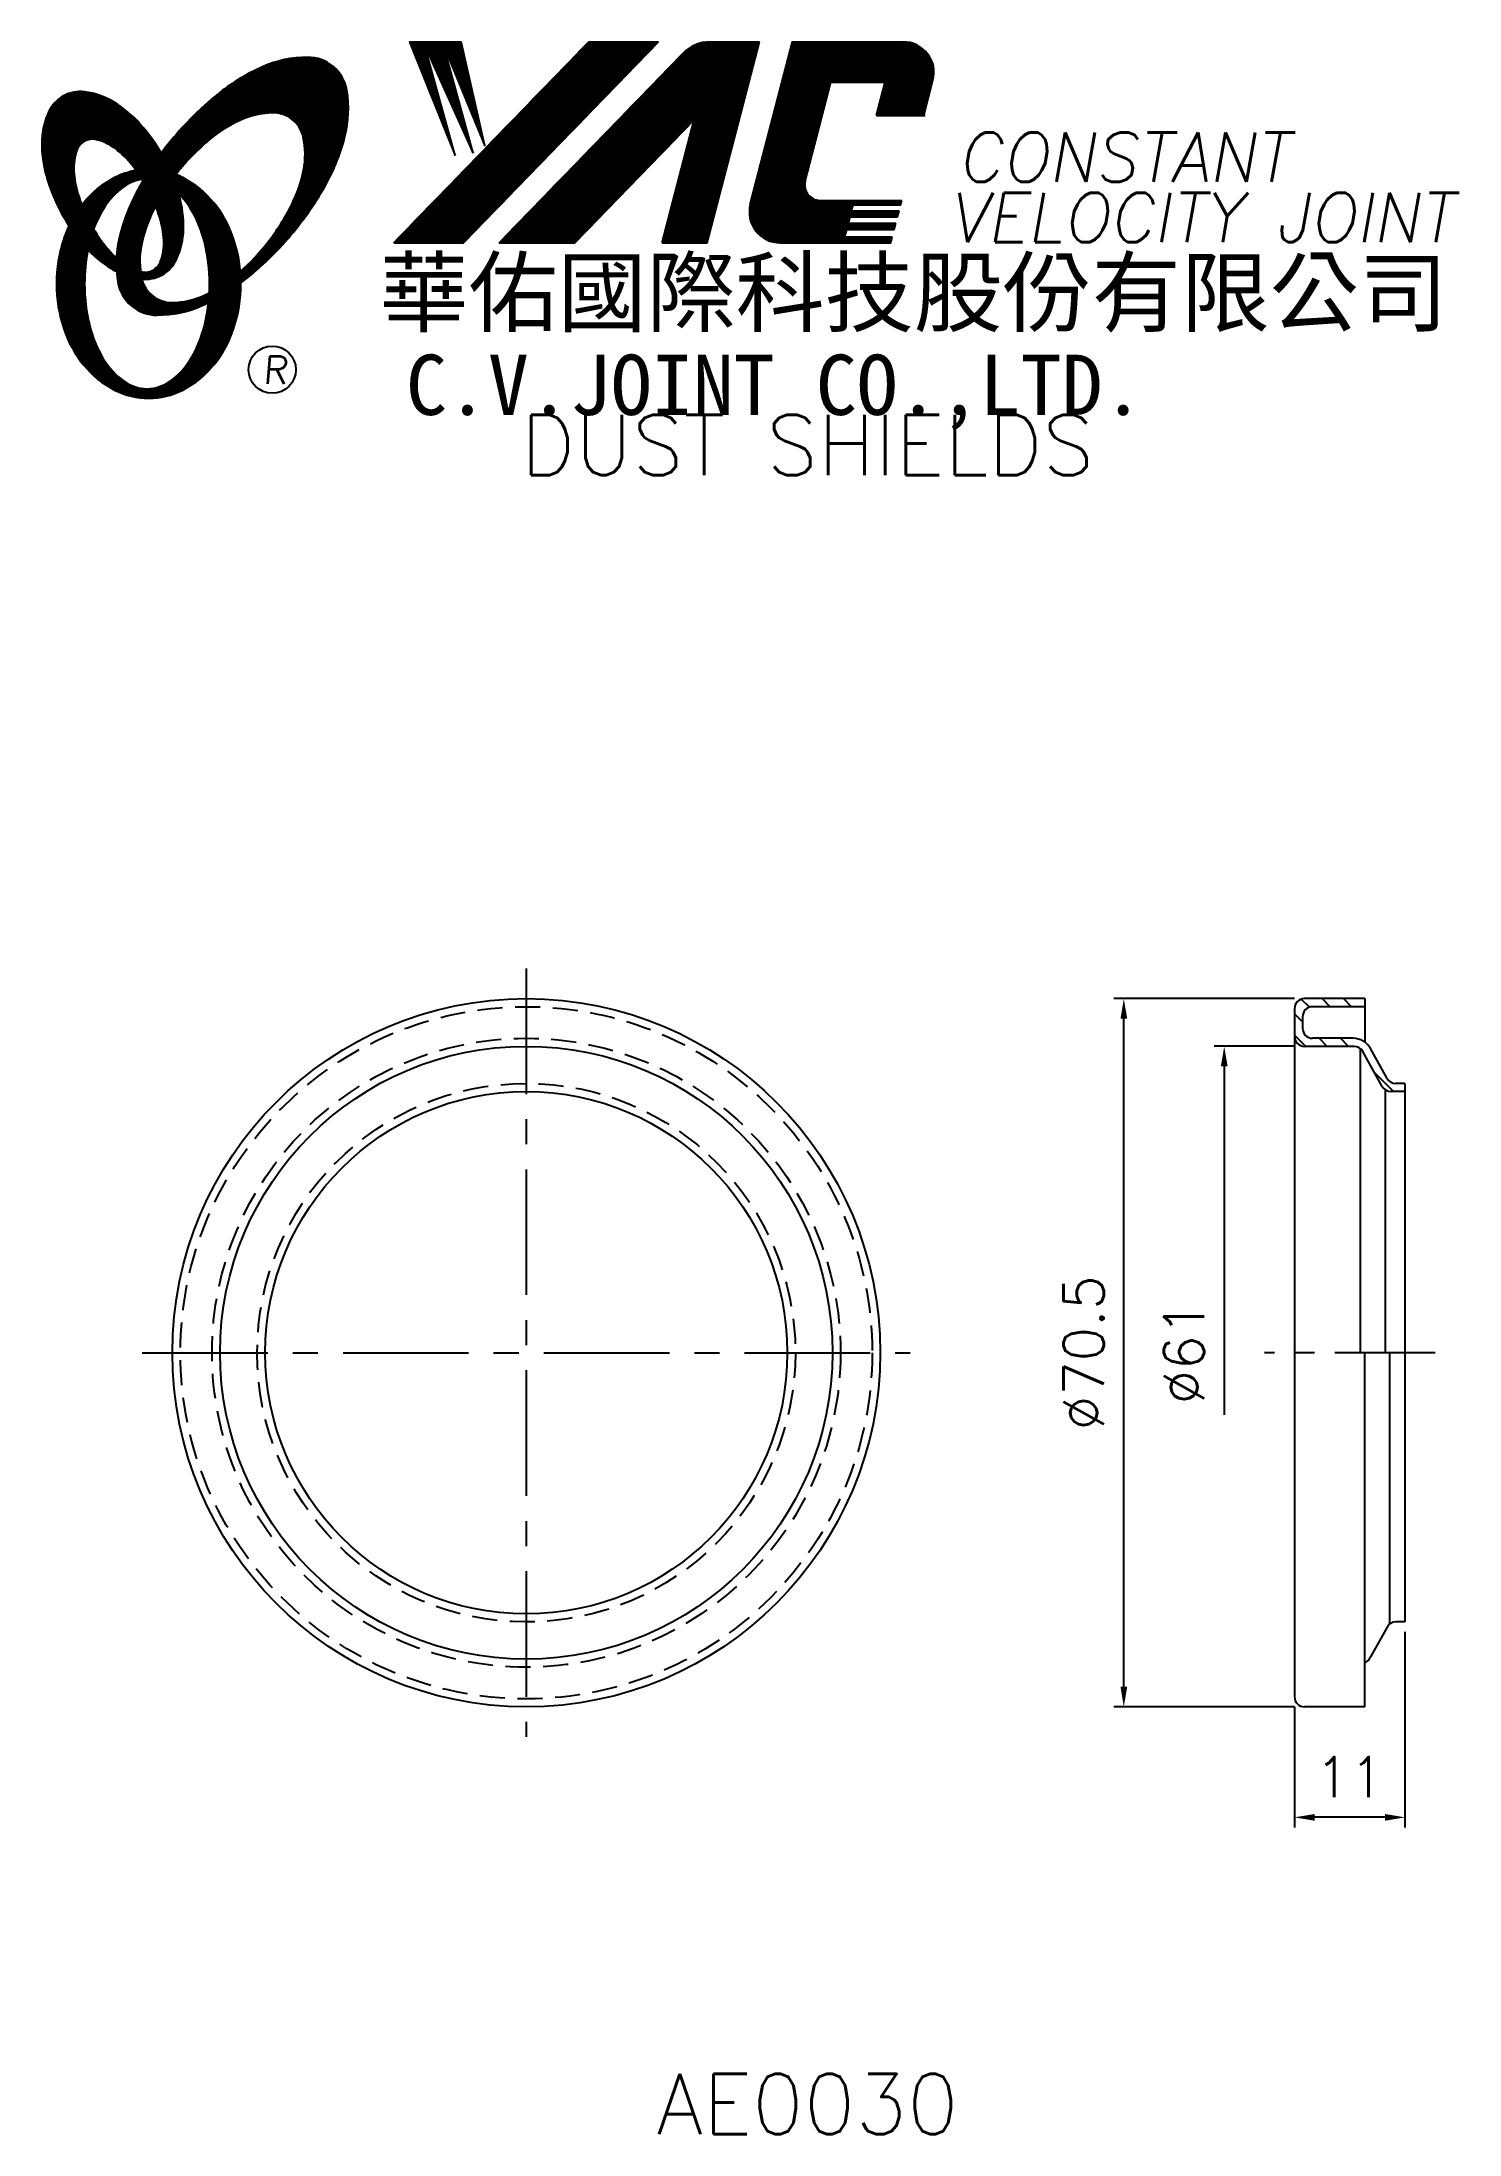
# Model space of a CAD drawing. Extents: x 575 to 716, y 310 to 518.
import ezdxf
from ezdxf.enums import TextEntityAlignment as Align

# ---------------------------------------------------------------- set-up
doc = ezdxf.new("R2010")
doc.units = 0
doc.header["$LTSCALE"] = 10
doc.header["$MEASUREMENT"] = 0
doc.linetypes.add('CENTER', pattern=[2, 1.25, -0.25, 0.25, -0.25])
doc.linetypes.add('HIDDEN', pattern=[0.375, 0.25, -0.125])
doc.layers.get('0').update_dxf_attribs({"linetype": 'CONTINUOUS'})
doc.layers.get('DEFPOINTS').update_dxf_attribs({"linetype": 'CONTINUOUS'})
doc.layers.add('4', color=7, linetype='CONTINUOUS')
doc.styles.add('CHINA', font='KAIU.TTF')
doc.styles.add('ITALICC', font='simplex.shx')
doc.dimstyles.new('STANDARD$0', dxfattribs={"dimtxt": 4, "dimasz": 2, "dimexe": 1, "dimexo": 1, "dimgap": 2, "dimtad": 1, "dimdec": 4, "dimzin": 10, "dimtxsty": 'ITALICC', "dimcen": 2, "dimclrd": 5, "dimclre": 5, "dimclrt": 18, "dimaunit": 1, "dimazin": 3, "dimtp": 0.1, "dimtfac": 0.7, "dimtdec": 4, "dimtmove": 0, "dimatfit": 3, "dimtolj": 1, "dimtzin": 10})
pattern_1 = [(45, (644.102385, 274.465886), (-0.00727476112, 0.00727476112), [])]
pattern_2 = [(45, (475.51184, 310.770295), (-0.00883883476, 0.00883883476), [])]

# ---------------------------------------------------------------- blocks, each defined once
blk = doc.blocks.new('*D4')
at = {"color": 5, "linetype": 'BYBLOCK'}
for p, q in [((699.31, 418.21), (691.31, 418.21)), ((692.31, 416.21), (692.31, 381.52))]:
    blk.add_line(p, q, dxfattribs=at)
blk.add_solid([(691.98, 416.21), (692.65, 416.21), (692.31, 418.21)], dxfattribs=at)
at = {"layer": 'DEFPOINTS', "color": 0, "linetype": 'BYBLOCK'}
for p in [(692.31, 418.21), (700.31, 418.21), (699.31, 357.21)]:
    blk.add_point(p, dxfattribs=at)
at = {"color": 18, "linetype": 'BYBLOCK', "insert": (688.31, 387.71), "char_height": 4, "attachment_point": 5, "rotation": 90, "style": 'ITALICC'}
blk.add_mtext('\\A1;∅61', dxfattribs=at)
blk = doc.blocks.new('*D5')
at = {"color": 5, "linetype": 'BYBLOCK'}
for p, q in [((699.31, 422.96), (681.31, 422.96)), ((682.31, 354.46), (682.31, 420.96)), ((699.31, 352.46), (681.31, 352.46))]:
    blk.add_line(p, q, dxfattribs=at)
for points in [[(681.98, 420.96), (682.65, 420.96), (682.31, 422.96)], [(681.98, 354.46), (682.65, 354.46), (682.31, 352.46)]]:
    blk.add_solid(points, dxfattribs=at)
at = {"layer": 'DEFPOINTS', "color": 0, "linetype": 'BYBLOCK'}
for p in [(682.31, 422.96), (700.31, 422.96), (700.31, 352.46)]:
    blk.add_point(p, dxfattribs=at)
at = {"color": 18, "linetype": 'BYBLOCK', "insert": (678.31, 387.71), "char_height": 4, "attachment_point": 5, "rotation": 90, "style": 'ITALICC'}
blk.add_mtext('\\A1;∅70.5', dxfattribs=at)
blk = doc.blocks.new('*D6')
at = {"color": 5, "linetype": 'BYBLOCK'}
for p, q in [((710.31, 359.91), (710.31, 340.46)), ((699.31, 352.46), (699.31, 340.46)), ((708.31, 341.46), (701.31, 341.46))]:
    blk.add_line(p, q, dxfattribs=at)
for points in [[(701.31, 341.79), (701.31, 341.12), (699.31, 341.46)], [(708.31, 341.79), (708.31, 341.12), (710.31, 341.46)]]:
    blk.add_solid(points, dxfattribs=at)
at = {"layer": 'DEFPOINTS', "color": 0, "linetype": 'BYBLOCK'}
for p in [(710.31, 360.91), (699.31, 353.46), (699.31, 341.46)]:
    blk.add_point(p, dxfattribs=at)
at = {"color": 18, "linetype": 'BYBLOCK', "insert": (704.81, 345.46), "char_height": 4, "attachment_point": 5, "style": 'ITALICC'}
blk.add_mtext('\\A1;11', dxfattribs=at)

msp = doc.modelspace()

# ---------------------------------------------------------------- hatches: boundary and pattern name
at = {"layer": '4', "linetype": 'CONTINUOUS'}
h = msp.add_hatch(dxfattribs=at)
h.set_pattern_fill('ANSI31', color=5, scale=0.082305, style=0)
h.set_pattern_definition([(45, (475.51184, 310.770295), (-0.00727476112, 0.00727476112), [])])
h.paths.add_polyline_path([(597.54731, 511.1388, -0.172879177), (599.48878, 510.48023, -0.172879177), (600.57608, 508.74218, -0.104527385), (600.60385, 505.41399, -0.065680101), (599.43432, 502.01204, -0.051823203), (596.99391, 498.16964, -0.044272532), (594.31894, 495.34331, -0.020203161), (594.37252, 494.20539, 0.006517006), (594.77707, 494.51747, 0.049863361), (599.33049, 498.93053, 0.049863361), (602.92013, 504.1577, 0.063682799), (604.74118, 508.78504, 0.103597411), (604.93047, 513.36901, 0.177892575), (603.58187, 515.73929, 0.177892575), (601.01948, 516.67262, 0.103597411), (596.53168, 515.71957, 0.063682799), (592.27393, 513.1505, 0.049863361), (587.72051, 508.73744, 0.016070017), (586.44981, 507.13112, -0.007061632), (586.69709, 506.69409, -0.031648676), (587.64968, 504.65752, -0.008069351), (588.08159, 505.22183, -0.051823203), (591.25996, 508.48028, -0.065680101), (594.30189, 510.40064, -0.104527385)])
h.paths.add_polyline_path([(584.47164, 497.97748, -0.065680101), (585.64117, 501.37944, -0.006063428), (585.88511, 501.85445, 0.027613469), (585.15828, 503.44252, 0.017011252), (584.62486, 504.3775, 0.007829282), (584.13087, 503.51027, 0.063682799), (582.30983, 498.88293, 0.103597411), (582.12053, 494.29895, 0.177892575), (583.46914, 491.92868, 0.177892575), (586.03153, 490.99535, 0.103597411), (590.51933, 491.9484, 0.008811776), (591.14629, 492.23847, 0.013922709), (591.22362, 493.20828, -0.009086703), (590.7736, 492.99084, -0.104527385), (587.52819, 492.25267, -0.172879177), (585.58671, 492.91124, -0.172879177), (584.49942, 494.64929, -0.104527385)])
h = msp.add_hatch(dxfattribs=at)
h.set_pattern_fill('ANSI31', color=5, scale=0.1, style=0)
h.set_pattern_definition(pattern_2)
h.paths.add_polyline_path([(635.97054, 518.20128), (629.01324, 518.20128), (609.59663, 498.19752), (616.55394, 498.19752)])
h.paths.add_polyline_path([(639.51744, 510.43571), (636.33706, 498.19752), (640.81805, 498.19752), (646.01648, 518.20128), (641.11976, 518.20128, 0.202785967), (638.38568, 517.04486), (620.09155, 498.19752), (627.63846, 498.19752)])
h.paths.add_polyline_path([(653.14454, 514.20286), (658.53826, 514.20286), (657.66924, 510.85885), (662.38606, 510.85885), (663.30278, 514.38641, 0.490800957), (660.35258, 518.20128), (649.31827, 518.20128), (645.11121, 502.01239, 0.490800957), (648.06141, 498.19752), (659.09573, 498.19752), (659.25017, 498.79183), (654.53335, 498.79183), (654.72672, 499.53592), (659.44354, 499.53592), (659.6021, 500.14605), (654.88528, 500.14605), (655.04652, 500.76652), (659.76334, 500.76652), (659.91952, 501.36751), (655.2027, 501.36751), (655.3595, 501.97089), (660.07632, 501.97089), (660.19306, 502.42008), (652.05331, 502.42008, -0.490800957), (650.57821, 504.32752)])
h = msp.add_hatch(dxfattribs=at)
h.set_pattern_fill('ANSI31', color=1, scale=0.1, style=0)
h.set_pattern_definition(pattern_2)
h.paths.add_polyline_path([(616.32861, 518.20128), (611.15128, 518.20128), (615.72204, 506.89754), (612.65611, 517.85552), (617.49085, 507.1332), (614.54283, 517.85552), (618.67005, 507.84016)])
h = msp.add_hatch(dxfattribs=at)
h.set_pattern_fill('ANSI31', color=3, scale=0.082305, style=0)
h.set_pattern_definition(pattern_1)
h.paths.add_polyline_path([(581.75081, 512.18964, 0.106488277), (578.80893, 513.22821, 0.158297415), (576.71873, 512.83316, 0.158297415), (575.2594, 511.28547, 0.106488277), (574.54858, 508.24771, 0.071723199), (574.96663, 504.93475, 0.058080454), (576.51161, 501.11937, 0.058080454), (578.89266, 497.76157, 0.071723199), (581.4579, 495.62382, 0.020895977), (581.99809, 495.32183, -0.030777155), (581.98218, 496.69805, -0.042059526), (580.88582, 497.86081, -0.04691039), (579.26666, 500.34196, -0.04691039), (578.13838, 503.08145, -0.060581117), (577.73628, 505.34351, -0.10187153), (578.0479, 507.43172, -0.185892489), (578.82799, 508.32336, -0.185892489), (580.00463, 508.46148, -0.10187153), (581.90228, 507.53594, -0.060581117), (583.53911, 505.92367, -0.04691039), (585.15828, 503.44252, -0.04691039), (586.28656, 500.70304, -0.060581117), (586.68866, 498.44097, -0.10187153), (586.37704, 496.35277, -0.185892489), (585.59695, 495.46113, -0.185892489), (584.4203, 495.32301, -0.002013383), (584.3795, 495.33363, 0.021593804), (584.49942, 494.64929, 0.006477741), (584.51742, 494.57226, 0.14950097), (586.48998, 494.98029, 0.158297415), (587.94931, 496.52798, 0.106488277), (588.66012, 499.56575, 0.071723199), (588.24208, 502.87871, 0.058080454), (586.69709, 506.69409, 0.058080454), (584.31605, 510.05188, 0.071723199)])
h = msp.add_hatch(dxfattribs=at)
h.set_pattern_fill('ANSI31', color=1, scale=0.082305, style=0)
h.set_pattern_definition(pattern_1)
h.paths.add_polyline_path([(582.84443, 503.86619, -0.120168026), (584.53622, 504.51958, 0.016865385), (583.93646, 505.40232, 0.076648372), (581.78024, 504.6834, 0.104809576), (578.69578, 502.1703, 0.005838257), (578.52884, 501.9581, 0.028089978), (579.26666, 500.34196, 0.014237292), (579.70879, 499.55692, -0.045767751), (580.63397, 501.49376, -0.106890197)])
h.paths.add_polyline_path([(578.81306, 494.11157, -0.048711043), (579.14317, 497.49191, -0.007865741), (578.89266, 497.76157, -0.037695478), (577.25679, 499.88033, 0.03042545), (576.73146, 498.57636, 0.080710289), (576.00602, 494.11157, 0.080710289), (576.73146, 489.64678, 0.089265679), (578.69578, 486.05284, 0.104809576), (581.78024, 483.53974, 0.11926607), (585.18943, 482.7148, 0.11926607), (588.59862, 483.53974, 0.104809576), (591.68308, 486.05284, 0.089265679), (593.6474, 489.64678, 0.080710289), (594.37283, 494.11157, 0.080710289), (593.6474, 498.57636, 0.089265679), (591.68308, 502.1703, 0.104809576), (588.59862, 504.6834, 0.025513357), (587.90538, 504.99615, 0.004818181), (587.64968, 504.65752, -0.023722145), (588.1909, 503.06077, -0.065307489), (589.42608, 501.49376, -0.073950765), (590.73853, 498.29603, -0.060532391), (591.24698, 494.11157, -0.060532391), (590.73853, 489.92711, -0.073950765), (589.42608, 486.72938, -0.106890197), (587.21561, 484.35695, -0.153118262), (585.03002, 483.67157, -0.153118262), (582.84443, 484.35695, -0.106890197), (580.63397, 486.72938, -0.073950765), (579.32152, 489.92711, -0.060532391)])
h = msp.add_hatch(dxfattribs=at)
h.set_pattern_fill('ANSI31', color=5, scale=12, angle=90, style=0)
h.set_pattern_definition([(135, (472.1322, 307.1043), (-1.06066, -1.06066), [])])
h.paths.add_polyline_path([(708.93106, 413.70719), (710.31338, 413.70719), (710.31338, 414.50719), (709.40178, 414.50719, -0.272375344), (708.52762, 415.02154), (706.88488, 417.97847, 0.272375344), (705.13657, 419.00719), (701.11338, 419.00719, -0.414213562), (700.11338, 420.00719), (700.11338, 421.15719, -0.414213562), (701.11338, 422.15719), (706.31338, 422.15719), (706.31338, 422.95719), (700.31338, 422.95719, 0.414213562), (699.31338, 421.95719), (699.31338, 419.20719, 0.414213562), (700.31338, 418.20719), (705.25425, 418.20719, -0.272375344), (706.12841, 417.69283), (708.0569, 414.22154, 0.272375344)])

# ---------------------------------------------------------------- linework, layer by layer
at = {"layer": '4', "color": 5, "linetype": 'CONTINUOUS'}
for p, q in [((609.59663, 498.19752), (629.01324, 518.20128)), ((616.55394, 498.19752), (635.97054, 518.20128)), ((620.09155, 498.19752), (638.38568, 517.04486)), ((629.01324, 518.20128), (635.97054, 518.20128)), ((640.81805, 498.19752), (646.01648, 518.20128)), ((641.11976, 518.20128), (646.01648, 518.20128)), ((645.11121, 502.01239), (649.31827, 518.20128)), ((649.31827, 518.20128), (660.35258, 518.20128)), ((650.57821, 504.32752), (653.14454, 514.20286)), ((653.14454, 514.20286), (658.53826, 514.20286)), ((657.66924, 510.85885), (658.53826, 514.20286)), ((662.38606, 510.85885), (663.30278, 514.38641)), ((627.63846, 498.19752), (639.51744, 510.43571)), ((636.33706, 498.19752), (639.51744, 510.43571)), ((657.66924, 510.85885), (662.53649, 510.85885)), ((652.05331, 502.42008), (660.19306, 502.42008)), ((655.2027, 501.36751), (655.3595, 501.97089)), ((655.3595, 501.97089), (660.07632, 501.97089)), ((660.07632, 501.97089), (660.19306, 502.42008)), ((654.88528, 500.14605), (655.04652, 500.76652)), ((654.88528, 500.14605), (659.6021, 500.14605)), ((655.04652, 500.76652), (659.76334, 500.76652)), ((655.2027, 501.36751), (659.91952, 501.36751)), ((659.44354, 499.53592), (659.6021, 500.14605)), ((659.76334, 500.76652), (659.91952, 501.36751)), ((609.59663, 498.19752), (616.55394, 498.19752)), ((620.09155, 498.19752), (627.63846, 498.19752)), ((636.33706, 498.19752), (640.81805, 498.19752)), ((648.06141, 498.19752), (659.09573, 498.19752)), ((654.53335, 498.79183), (654.72672, 499.53592)), ((654.53335, 498.79183), (659.25017, 498.79183)), ((654.72672, 499.53592), (659.44354, 499.53592)), ((659.09573, 498.19752), (659.25017, 498.79183))]:
    msp.add_line(p, q, dxfattribs=at)
at = {"layer": '4', "color": 1, "linetype": 'CONTINUOUS'}
for p, q in [((611.15128, 518.20128), (615.72204, 506.89754)), ((611.15128, 518.20128), (616.32861, 518.20128)), ((615.72204, 506.89754), (612.65611, 517.85552)), ((612.65611, 517.85552), (617.49085, 507.1332)), ((617.49085, 507.1332), (614.54283, 517.85552)), ((614.54283, 517.85552), (618.67005, 507.84016)), ((618.67005, 507.84016), (616.32861, 518.20128))]:
    msp.add_line(p, q, dxfattribs=at)
at = {"layer": '4', "color": 5, "linetype": 'CENTER'}
for p, q in [((622.79678, 425.95719), (622.79678, 349.45719)), ((584.54678, 387.70719), (661.04678, 387.70719))]:
    msp.add_line(p, q, dxfattribs=at)
at = {"layer": '4', "color": 7, "linetype": 'CONTINUOUS'}
for p, q in [((706.31338, 422.95719), (700.31338, 422.95719)), ((706.31338, 422.95719), (706.31338, 418.62432)), ((699.31338, 421.95719), (699.31338, 353.45719)), ((700.11338, 421.15719), (700.11338, 420.00719)), ((706.31338, 422.15719), (701.11338, 422.15719)), ((705.13657, 419.00719), (701.11338, 419.00719)), ((705.25425, 418.20719), (700.31338, 418.20719)), ((705.84265, 418.01575), (705.84265, 387.70719)), ((708.0569, 414.22154), (706.12841, 417.69283)), ((708.52762, 415.02154), (706.88488, 417.97847)), ((710.31338, 414.50719), (709.40178, 414.50719)), ((710.31338, 414.50719), (710.31338, 360.90719)), ((708.34265, 413.89862), (708.34265, 387.70719)), ((710.31338, 413.70719), (708.93106, 413.70719)), ((706.31338, 352.45719), (706.31338, 387.70719)), ((708.81338, 360.71575), (708.81338, 387.70719)), ((708.52762, 360.39283), (706.88488, 357.4359)), ((710.31338, 360.90719), (709.40178, 360.90719)), ((706.31338, 352.45719), (700.31338, 352.45719))]:
    msp.add_line(p, q, dxfattribs=at)
at = {"layer": '4', "color": 5, "linetype": 'CENTER', "ltscale": 0.8}
msp.add_line((713.31338, 387.70719), (696.31338, 387.70719), dxfattribs=at)
at = {"layer": '4', "color": 5, "linetype": 'CONTINUOUS'}
for points in [[(594.37252, 494.20539, 0.006517006), (594.77707, 494.51747, 0.049863361), (599.33049, 498.93053, 0.049863361), (602.92013, 504.1577, 0.063682799), (604.74118, 508.78504, 0.103597411), (604.93047, 513.36901, 0.177892575), (603.58187, 515.73929, 0.177892575), (601.01948, 516.67262, 0.103597411), (596.53168, 515.71957, 0.063682799), (592.27393, 513.1505, 0.049863361), (587.72051, 508.73744, 0.016070017), (586.44981, 507.13112)], [(594.31894, 495.34331, 0.044272532), (596.99391, 498.16964, 0.051823203), (599.43432, 502.01204, 0.065680101), (600.60385, 505.41399, 0.104527385), (600.57608, 508.74218, 0.172879177), (599.48878, 510.48023, 0.172879177), (597.54731, 511.1388, 0.104527385), (594.30189, 510.40064, 0.065680101), (591.25996, 508.48028, 0.051823203), (588.08159, 505.22183, 0.008069351), (587.64968, 504.65752)], [(584.62486, 504.3775, 0.007829282), (584.13087, 503.51027, 0.063682799), (582.30983, 498.88293, 0.103597411), (582.12053, 494.29895, 0.177892575), (583.46914, 491.92868, 0.177892575), (586.03153, 490.99535, 0.103597411), (590.51933, 491.9484, 0.008811776), (591.14629, 492.23847, 0.008811776)], [(585.88511, 501.85445, 0.006063428), (585.64117, 501.37944, 0.065680101), (584.47164, 497.97748, 0.104527385), (584.49942, 494.64929, 0.172879177), (585.58671, 492.91124, 0.172879177), (587.52819, 492.25267, 0.104527385), (590.7736, 492.99084, 0.009086703), (591.22362, 493.20828, 0.009086703)]]:
    msp.add_lwpolyline(points, format="xyb", dxfattribs=at)
at = {"layer": '4', "color": 3, "linetype": 'CONTINUOUS'}
for points in [[(584.51742, 494.57226, 0.14950097), (586.48998, 494.98029, 0.158297415), (587.94931, 496.52798, 0.106488277), (588.66012, 499.56575, 0.071723199), (588.24208, 502.87871, 0.058080454), (586.69709, 506.69409, 0.058080454), (584.31605, 510.05188, 0.071723199), (581.75081, 512.18964, 0.106488277), (578.80893, 513.22821, 0.158297415), (576.71873, 512.83316, 0.158297415), (575.2594, 511.28547, 0.106488277), (574.54858, 508.24771, 0.071723199), (574.96663, 504.93475, 0.058080454), (576.51161, 501.11937, 0.058080454), (578.89266, 497.76157, 0.071723199), (581.4579, 495.62382, 0.020895977), (581.99809, 495.32183, 0.020895977)], [(584.3795, 495.33363, 0.002013383), (584.4203, 495.32301, 0.185892489), (585.59695, 495.46113, 0.185892489), (586.37704, 496.35277, 0.10187153), (586.68866, 498.44097, 0.060581117), (586.28656, 500.70304, 0.04691039), (585.15828, 503.44252, 0.04691039), (583.53911, 505.92367, 0.060581117), (581.90228, 507.53594, 0.10187153), (580.00463, 508.46148, 0.185892489), (578.82799, 508.32336, 0.185892489), (578.0479, 507.43172, 0.10187153), (577.73628, 505.34351, 0.060581117), (578.13838, 503.08145, 0.04691039), (579.26666, 500.34196, 0.04691039), (580.88582, 497.86081, 0.042059526), (581.98218, 496.69805, 0.042059526)]]:
    msp.add_lwpolyline(points, format="xyb", dxfattribs=at)
at = {"layer": '4', "color": 1, "linetype": 'CONTINUOUS'}
for points in [[(577.25679, 499.88033, 0.03042545), (576.73146, 498.57636, 0.080710289), (576.00602, 494.11157, 0.080710289), (576.73146, 489.64678, 0.089265679), (578.69578, 486.05284, 0.104809576), (581.78024, 483.53974, 0.11926607), (585.18943, 482.7148, 0.11926607), (588.59862, 483.53974, 0.104809576), (591.68308, 486.05284, 0.089265679), (593.6474, 489.64678, 0.080710289), (594.37283, 494.11157, 0.080710289), (593.6474, 498.57636, 0.089265679), (591.68308, 502.1703, 0.104809576), (588.59862, 504.6834, 0.025513357), (587.90538, 504.99615, 0.025513357)], [(583.93646, 505.40232, 0.076648372), (581.78024, 504.6834, 0.104809576), (578.69578, 502.1703, 0.005838257), (578.52884, 501.9581, 0.005838257)], [(584.53622, 504.51958, 0.120168026), (582.84443, 503.86619, 0.106890197), (580.63397, 501.49376, 0.045767751), (579.70879, 499.55692, 0.045767751)], [(579.14317, 497.49191, 0.048711043), (578.81306, 494.11157, 0.060532391), (579.32152, 489.92711, 0.073950765), (580.63397, 486.72938, 0.106890197), (582.84443, 484.35695, 0.153118262), (585.03002, 483.67157, 0.153118262), (587.21561, 484.35695, 0.106890197), (589.42608, 486.72938, 0.073950765), (590.73853, 489.92711, 0.060532391), (591.24698, 494.11157, 0.060532391), (590.73853, 498.29603, 0.073950765), (589.42608, 501.49376, 0.065307489), (588.1909, 503.06077)]]:
    msp.add_lwpolyline(points, format="xyb", dxfattribs=at)
at = {"layer": '4', "color": 5, "linetype": 'CONTINUOUS'}
msp.add_circle((597.49367, 485.56585), 2.35282, dxfattribs=at)
at = {"layer": '4', "color": 7, "linetype": 'CONTINUOUS'}
for radius in [35.25, 30.5, 26]:
    msp.add_circle((622.79678, 387.70719), radius, dxfattribs=at)
at = {"layer": '4', "color": 5, "linetype": 'HIDDEN'}
for radius in [34.45, 31.3, 26.8]:
    msp.add_circle((622.79678, 387.70719), radius, dxfattribs=at)
at = {"layer": '4', "color": 5, "linetype": 'CONTINUOUS'}
for centre, radius, start, end in [((641.11976, 514.39104), 3.81024, 90, 135.8533387), ((660.35258, 515.15309), 3.04819, 345.4326059, 90), ((652.05331, 503.94418), 1.5241, 165.4326059, 270), ((648.06141, 501.24571), 3.04819, 165.4326059, 270)]:
    msp.add_arc(centre, radius, start, end, dxfattribs=at)
at = {"layer": '4', "color": 7, "linetype": 'CONTINUOUS'}
for centre, radius, start, end in [((700.31338, 421.95719), 1, 90, 180), ((701.11338, 421.15719), 1, 90, 180), ((700.31338, 419.20719), 1, 180, 270), ((701.11338, 420.00719), 1, 180, 270), ((705.13657, 417.00719), 2, 29.0546041, 90), ((705.25425, 417.20719), 1, 29.0546041, 90), ((709.40178, 415.50719), 1, 209.0546041, 270), ((708.93106, 414.70719), 1, 209.0546041, 270), ((709.40178, 359.90719), 1, 90, 150.9453959), ((705.13657, 358.40719), 2, 306.0437867, 330.9453959), ((700.31338, 353.45719), 1, 180, 270)]:
    msp.add_arc(centre, radius, start, end, dxfattribs=at)

# ---------------------------------------------------------------- texts
at = {"layer": '4', "color": 5, "linetype": 'CONTINUOUS', "style": 'ITALICC'}
for s, height, oblique, p in [('CONSTANT', 4.9, 10, (665.74544, 504.26799)), ('VELOCITY JOINT', 4.9, 10, (664.86721, 498.2726)), ('R', 2.75625, 5, (596.53498, 484.15625))]:
    msp.add_text(s, height=height, dxfattribs=dict(at, oblique=oblique)).set_placement(p)
at = {"layer": '4', "color": 7, "linetype": 'CONTINUOUS', "style": 'CHINA'}
for s, height, p in [('華佑國際科技股份有限公司', 6.5, (608.18327, 490.00767)), ('C.V.JOINT CO.,LTD.', 6, (610.81191, 481.06145))]:
    msp.add_text(s, height=height, dxfattribs=at).set_placement(p)
at = {"layer": '4', "color": 18, "linetype": 'CONTINUOUS', "style": 'ITALICC'}
for s, p in [('DUST SHIELDS', (650.81463, 475.06863)), ('AE0030', (650.81463, 309.92124))]:
    msp.add_text(s, height=6, dxfattribs=at).set_placement(p, align=Align.CENTER)

# ---------------------------------------------------------------- dimensions: what is measured, and where the dimension line sits
at = {"layer": '4', "color": 7, "linetype": 'CONTINUOUS'}
dim = msp.add_linear_dim(base=(682.31336, 422.95719), p1=(700.31338, 352.45719), p2=(700.31338, 422.95719), angle=90, text='%%C70.5', dimstyle='STANDARD$0', dxfattribs=at)
dim.commit()
dim.dimension.update_dxf_attribs({"geometry": '*D5', "text_midpoint": (678.31336, 387.70719)})
dim = msp.add_linear_dim(base=(692.31335, 418.20719), p1=(699.31338, 357.20719), p2=(700.31338, 418.20719), angle=90, text='%%C61', dimstyle='STANDARD$0', override={"dimcen": -2, "dimse1": 1, "dimsd1": 1}, dxfattribs=at)
dim.commit()
dim.dimension.update_dxf_attribs({"geometry": '*D4', "text_midpoint": (688.31335, 387.70719)})
dim = msp.add_linear_dim(base=(699.31338, 341.45719), p1=(710.31338, 360.90719), p2=(699.31338, 353.45719), text='11', dimstyle='STANDARD$0', dxfattribs=at)
dim.commit()
dim.dimension.update_dxf_attribs({"geometry": '*D6', "text_midpoint": (704.81338, 345.45719)})

doc.saveas('drawing.dxf')
